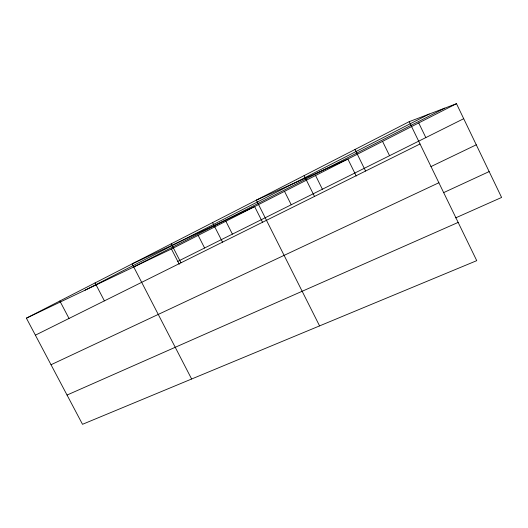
<?xml version="1.0" encoding="UTF-8"?>
<svg xmlns="http://www.w3.org/2000/svg" width="528" height="528" viewBox="0 0 528 528"><rect width="100%" height="100%" fill="white"/><g stroke="black" fill="none" stroke-linecap="round" stroke-linejoin="round"><path stroke-width="0.79" d="M409.187 121.664L476.744 260.654L82.507 424.307L26.4 318.166L409.187 121.664L456.489 103.693L501.6 197.452L455.657 217.879M85.1 290.169L429.218 114.055M133.3 267.181L444.741 108.154M26.4 318.166L171.442 248.992L456.489 103.693M177.797 261.386L463.709 118.694M35.389 335.168L420.031 143.979M430.921 166.61L476.269 144.804M51.018 364.742L438.88 182.747M443.428 192.72L489.152 171.58M67.043 395.05L458.159 222.413M59.855 300.993L69.016 318.45M95.053 282.922L104.399 300.861M191.624 379.012L132.139 263.888L254.648 206.58L262.706 222.592M171.442 248.992L179.276 264.271M171.257 243.804L180.985 262.792M198.165 235.369L204.607 248.008M225.878 221.245L232.406 234.135M212.593 222.585L222.526 242.147M319.572 325.901L256.331 200.132L347.886 159.053L356.242 176.009M284.526 191.354L291.232 204.772M315.579 175.52L322.384 189.229M304.135 175.593L314.503 196.429M354.988 149.49L365.587 171.039M382.556 141.379L389.558 155.701M418.724 122.945L425.832 137.597"/></g></svg>
